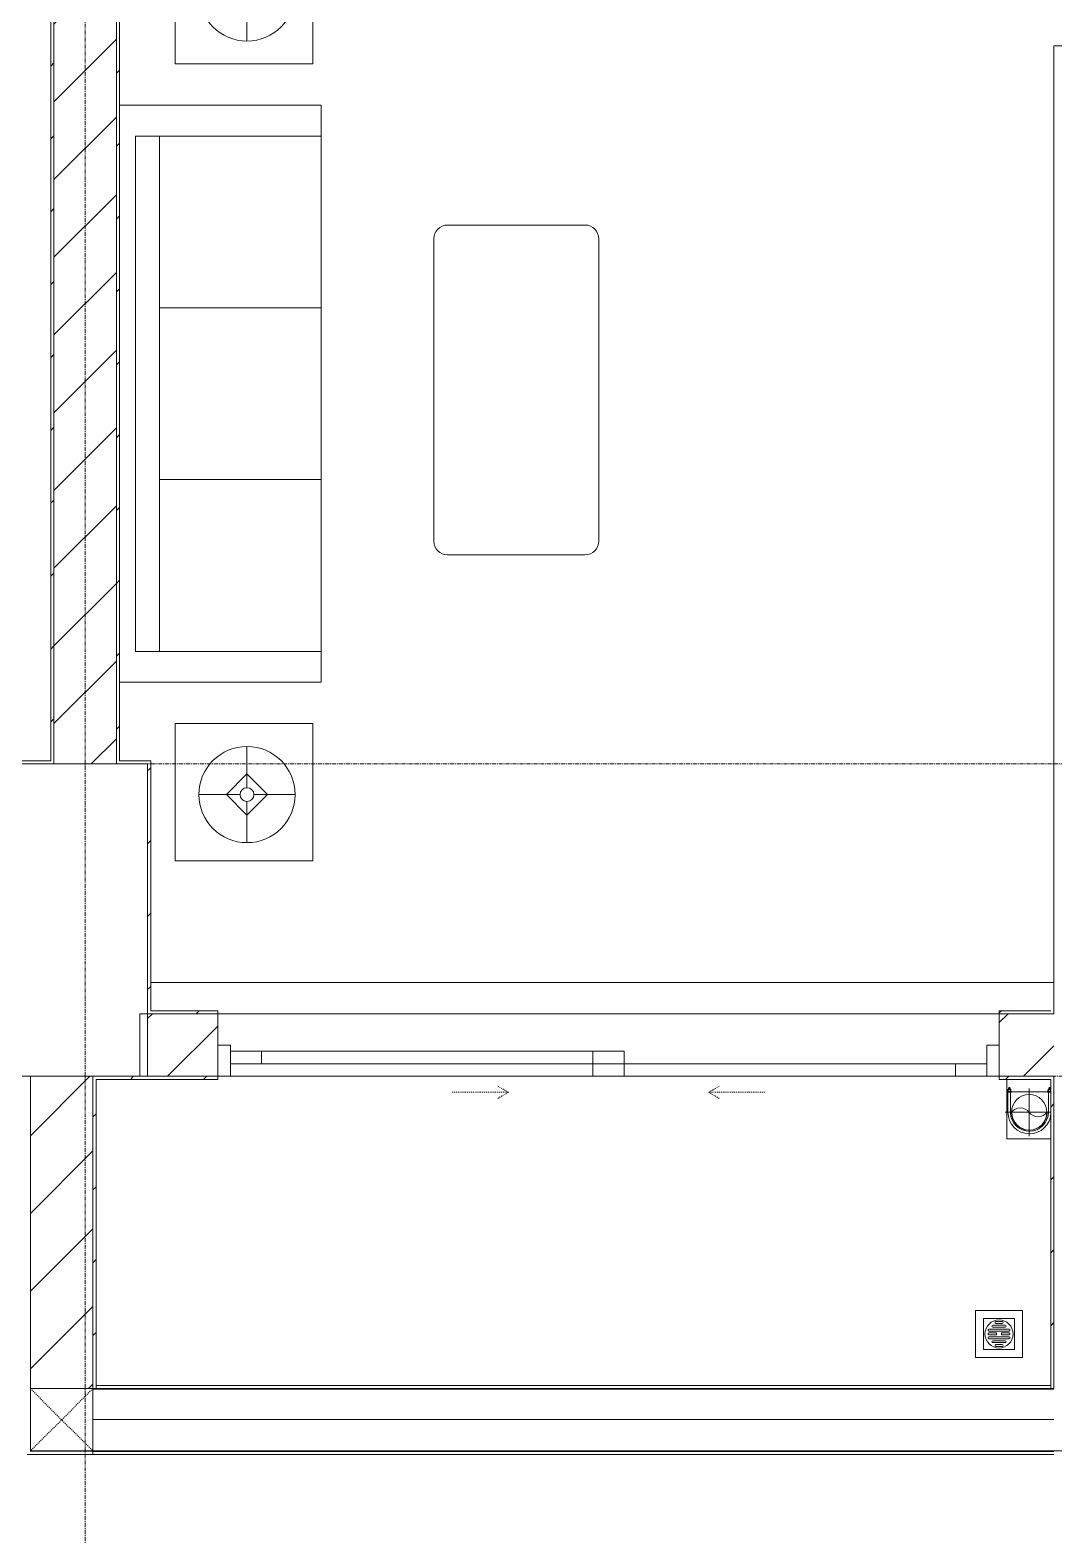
# Model space of a CAD drawing. Header units: millimetres. Extents: x 5357 to 201988, y -16345 to 109895.
# Drawn here: x 107977 to 111253, y 23068 to 27887 of the extents above; entities that cross this region are included whole.
import ezdxf

# ---------------------------------------------------------------- set-up
doc = ezdxf.new("R2010")
doc.units = ezdxf.units.MM
for name, pattern in [('Dash', [6, 3, -3]), ('Grid Line', [22.225, 12.7, -3.175, 3.175, -3.175]), ('IMPORT-CENTER _3_', [10.16, 6.35, -1.27, 1.27, -1.27])]:
    doc.linetypes.add(name, pattern=pattern)
for name, color, linetype, lineweight in [('0-1', 7, 'Continuous', 5), ('A-CLNG', 13, 'Continuous', 9), ('A-DETL-THIN', 151, 'Continuous', 9), ('A-DOOR', 31, 'Continuous', 9), ('A-DOOR-FRAM', 31, 'Continuous', 9), ('A-DOOR-HDLN', 31, 'Dash', 9), ('A-FLOR-1', 10, 'Continuous', 9), ('A-FLOR-2', 53, 'Continuous', 9), ('A-WALL', 113, 'Continuous', 9), ('A-WALL-4', 113, 'Continuous', 18), ('A-WALL-PATT-2', 53, 'Continuous', 9), ('A-WALL-PATT-3', 111, 'Continuous', 9), ('G-IMPT', 8, 'Continuous', 9), ('G-IMPT-2', 8, 'IMPORT-CENTER _3_', 9), ('I-FURN', 30, 'Continuous', 9), ('I-FURN-1', 53, 'Continuous', 9), ('I-WALL-1', 9, 'Continuous', 18), ('I-WALL-2', 53, 'Continuous', 9), ('L-SITE-WALL-1', 10, 'Continuous', 9), ('M-EQPM', 50, 'Continuous', 9), ('S-COLS', 52, 'Continuous', 9), ('S-COLS-2', 9, 'Continuous', 18), ('S-COLS-5', 52, 'Continuous', 18), ('S-COLS-6', 52, 'Dash', 9), ('S-COLS-HDLN', 52, 'Dash', 9), ('S-GRID-1', 1, 'Grid Line', 9)]:
    doc.layers.add(name, color=color, linetype=linetype, lineweight=lineweight)
pattern_1 = [(45, (0, 0), (-116.67262, 116.67262), [])]
pattern_2 = [(45, (0, 0), (-124.4508, 124.4508), [])]

# ---------------------------------------------------------------- blocks, each defined once
blk = doc.blocks.new('NCV_TKTC_KET CAU_rvt-1-TKCS_MB SÂN ĐƯỜNG NỘI BỘ')
at = {"layer": 'A-FLOR-1'}
for p, q in [((108617.6, 24536.9), (108577.6, 24536.9)), ((109777.6, 24536.9), (108617.6, 24536.9)), ((111077.6, 24536.9), (109777.6, 24536.9))]:
    blk.add_line(p, q, dxfattribs=at)
at = {"layer": 'L-SITE-WALL-1'}
for p, q in [((108617.6, 24536.9), (108577.6, 24536.9)), ((109777.6, 24536.9), (108617.6, 24536.9)), ((111077.6, 24536.9), (109777.6, 24536.9))]:
    blk.add_line(p, q, dxfattribs=at)
at = {"layer": 'S-COLS-2'}
for p, q in [((108352.6, 25536.9), (107952.6, 25536.9)), ((108352.6, 24537.4), (108352.6, 25536.9)), ((107977.6, 24536.9), (108352.6, 24536.9))]:
    blk.add_line(p, q, dxfattribs=at)
blk = doc.blocks.new('LOBBY_SOFA_1 - LOBBY_SOFA_1-852725-TKCS_MB SÂN ĐƯỜNG NỘI BỘ')
at = {"layer": 'I-FURN'}
for p, q in [((-2128.3, 1548.5), (-1160.3, 1548.5)), ((-2172.3, 1064.5), (-2172.3, 1504.5)), ((-1116.3, 1504.5), (-1116.3, 1064.5)), ((-1160.3, 1020.5), (-2128.3, 1020.5)), ((-2688.2, 633.5), (-3128.2, 633.5)), ((-3128.2, 633.5), (-3128.2, 193.5)), ((-2688.2, 193.5), (-2688.2, 633.5)), ((-2556, 660), (-708, 660)), ((-2556, 14.9), (-2556, 660)), ((-2457, 66), (-2457, 660)), ((-1907, 143), (-1907, 660)), ((-1357, 143), (-1357, 660)), ((-807, 660), (-807, 66)), ((-708, 660), (-708, 14.9)), ((-575.9, 633.5), (-135.9, 633.5)), ((-575.9, 193.5), (-575.9, 633.5)), ((-135.9, 633.5), (-135.9, 193.5)), ((-2915.4, 445), (-2915.4, 577)), ((-348.6, 445), (-348.6, 577)), ((-2981.4, 423), (-2915.4, 489)), ((-2915.4, 489), (-2849.4, 423)), ((-348.6, 489), (-414.6, 423)), ((-282.6, 423), (-348.6, 489)), ((-2937.4, 423), (-3069.4, 423)), ((-2915.4, 357), (-2981.4, 423)), ((-2849.4, 423), (-2915.4, 357)), ((-2915.4, 269), (-2915.4, 401)), ((-2893.4, 423), (-2761.4, 423)), ((-370.6, 423), (-502.6, 423)), ((-414.6, 423), (-348.6, 357)), ((-348.6, 357), (-282.6, 423)), ((-348.6, 269), (-348.6, 401)), ((-326.6, 423), (-194.6, 423)), ((-3128.2, 193.5), (-2688.2, 193.5)), ((-135.9, 193.5), (-575.9, 193.5)), ((-807, 143), (-2457, 143)), ((-807, 66), (-2457, 66))]:
    blk.add_line(p, q, dxfattribs=at)
for centre, radius in [((-2915.4, 423), 154), ((-348.6, 423), 154), ((-2915.4, 423), 22), ((-348.6, 423), 22)]:
    blk.add_circle(centre, radius, dxfattribs=at)
for centre, start, end in [((-2128.3, 1504.5), 90, 180), ((-1160.3, 1504.5), 0, 90), ((-2128.3, 1064.5), 180, 270), ((-1160.3, 1064.5), 270, 0)]:
    blk.add_arc(centre, 44, start, end, dxfattribs=at)
at = {"layer": 'I-FURN-1'}
for p, q in [((-2128.3, 1548.5), (-1160.3, 1548.5)), ((-2172.3, 1064.5), (-2172.3, 1504.5)), ((-1116.3, 1504.5), (-1116.3, 1064.5)), ((-1160.3, 1020.5), (-2128.3, 1020.5)), ((-3128.2, 633.5), (-2688.2, 633.5)), ((-3128.2, 193.5), (-3128.2, 633.5)), ((-2688.2, 633.5), (-2688.2, 193.5)), ((-2556, 660), (-708, 660)), ((-2556, 14.9), (-2556, 660)), ((-708, 660), (-708, 14.9)), ((-575.9, 633.5), (-135.9, 633.5)), ((-575.9, 193.5), (-575.9, 633.5)), ((-135.9, 633.5), (-135.9, 193.5)), ((-2688.2, 193.5), (-3128.2, 193.5)), ((-135.9, 193.5), (-575.9, 193.5))]:
    blk.add_line(p, q, dxfattribs=at)
for centre, start, end in [((-2128.3, 1504.5), 90, 180), ((-1160.3, 1504.5), 0, 90), ((-2128.3, 1064.5), 180, 270), ((-1160.3, 1064.5), 270, 0)]:
    blk.add_arc(centre, 44, start, end, dxfattribs=at)
blk = doc.blocks.new('NCV_TKTC_TANG 1_rvt-1-TKCS_MB SÂN ĐƯỜNG NỘI BỘ')
at = {"layer": 'A-WALL-PATT-2'}
h = blk.add_hatch(dxfattribs=at)
h.set_pattern_fill('FP_2', color=256, style=0, pattern_type=2)
h.set_pattern_definition(pattern_1)
h.paths.add_polyline_path([(108261.7, 25546.9), (108262.6, 25547.9), (108262.6, 32236.9), (108252.6, 32236.9), (108252.6, 25546.9)])
h = blk.add_hatch(dxfattribs=at)
h.set_pattern_fill('FP_2', color=256, style=0, pattern_type=2)
h.set_pattern_definition(pattern_1)
h.paths.add_polyline_path([(108052.6, 25536.9), (108052.6, 28836.9), (108042.6, 28836.9), (108042.6, 25536.9)])
h = blk.add_hatch(dxfattribs=at)
h.set_pattern_fill('FP_2', color=256, style=0, pattern_type=2)
h.set_pattern_definition(pattern_1)
h.paths.add_polyline_path([(108362.6, 24746.9), (108361.4, 25546.9), (108352.6, 25546.9), (108352.6, 24746.9)])
h = blk.add_hatch(dxfattribs=at)
h.set_pattern_fill('FP_2', color=256, style=0, pattern_type=2)
h.set_pattern_definition(pattern_1)
h.paths.add_polyline_path([(111077.6, 24736.9), (111242.6, 24736.9), (111242.6, 24746.9), (111077.6, 24746.9)])
h.paths.add_polyline_path([(108577.6, 24736.9), (108577.6, 24746.9), (108352.6, 24746.9), (108352.6, 24736.9), (108362.6, 24736.9)])
h = blk.add_hatch(dxfattribs=at)
h.set_pattern_fill('FP_2', color=256, style=0, pattern_type=2)
h.set_pattern_definition(pattern_1)
h.paths.add_polyline_path([(108352.6, 24526.9), (108577.6, 24526.9), (108577.6, 24536.9), (108177.6, 24535.2), (108177.6, 24526.9), (108327.6, 24526.9)])
h.paths.add_polyline_path([(111077.6, 24526.9), (111242.6, 24526.9), (111242.6, 24536.9), (111077.6, 24536.9)])
h = blk.add_hatch(dxfattribs=at)
h.set_pattern_fill('FP_2', color=256, style=0, pattern_type=2)
h.set_pattern_definition(pattern_1)
h.paths.add_polyline_path([(108187.6, 23536.9), (108187.6, 24526.9), (108177.6, 24526.9), (108177.6, 23536.9)])
h = blk.add_hatch(dxfattribs=at)
h.set_pattern_fill('FP_2', color=256, style=0, pattern_type=2)
h.set_pattern_definition(pattern_1)
h.paths.add_polyline_path([(111252.6, 23536.9), (111252.6, 24536.9), (111242.6, 24536.9), (111242.6, 23536.9)])
at = {"layer": 'A-FLOR-1'}
for p, q in [((111450.9, 27836.9), (111252.6, 27836.9)), ((111252.6, 27836.9), (111252.6, 27736.9)), ((111252.6, 27736.9), (111252.6, 24736.9)), ((111077.6, 24736.9), (108577.6, 24736.9)), ((108577.6, 24736.9), (111077.6, 24736.9))]:
    blk.add_line(p, q, dxfattribs=at)
at = {"layer": 'A-FLOR-2'}
for p, q in [((108577.6, 24736.9), (111077.6, 24736.9)), ((111077.6, 24736.9), (108577.6, 24736.9)), ((108617.6, 24536.9), (109777.6, 24536.9))]:
    blk.add_line(p, q, dxfattribs=at)
at = {"layer": 'I-WALL-1'}
for p, q in [((108252.6, 32236.9), (108252.6, 25546.9)), ((108262.6, 25546.9), (108262.6, 32226.9)), ((108042.6, 28826.9), (108042.6, 25546.9)), ((108052.6, 25536.9), (108052.6, 28836.9)), ((108042.6, 25546.9), (107942.6, 25546.9)), ((108252.6, 25546.9), (108252.6, 25536.9)), ((108352.6, 25546.9), (108262.6, 25546.9)), ((108362.6, 25546.9), (108352.6, 25546.9)), ((108362.6, 24746.9), (108362.6, 25546.9)), ((107952.6, 25536.9), (108042.6, 25536.9)), ((108042.6, 25536.9), (108052.6, 25536.9)), ((108252.6, 25536.9), (108352.6, 25536.9)), ((108352.6, 25536.9), (108352.6, 24746.9)), ((108352.6, 24746.9), (108352.6, 24736.9)), ((108352.6, 24736.9), (108577.6, 24736.9)), ((108577.6, 24746.9), (108362.6, 24746.9)), ((108577.6, 24736.9), (108577.6, 24746.9)), ((111242.6, 24746.9), (111077.6, 24746.9)), ((111077.6, 24746.9), (111077.6, 24736.9)), ((111077.6, 24736.9), (111242.6, 24736.9)), ((108577.6, 24536.9), (108177.6, 24536.9)), ((108177.6, 24536.9), (108177.6, 24526.9)), ((108177.6, 24526.9), (108177.6, 23536.9)), ((108187.6, 24526.9), (108577.6, 24526.9)), ((108187.6, 23536.9), (108187.6, 24526.9)), ((108577.6, 24526.9), (108577.6, 24536.9)), ((111242.6, 24536.9), (111077.6, 24536.9)), ((111077.6, 24536.9), (111077.6, 24526.9)), ((111077.6, 24526.9), (111242.6, 24526.9)), ((111252.6, 24536.9), (111242.6, 24536.9)), ((111242.6, 24526.9), (111242.6, 23536.9)), ((111252.6, 23536.9), (111252.6, 24536.9)), ((108177.6, 23536.9), (108187.6, 23536.9)), ((111242.6, 23536.9), (111252.6, 23536.9))]:
    blk.add_line(p, q, dxfattribs=at)
at = {"layer": 'I-WALL-2'}
for p, q in [((108187.6, 23546.9), (111242.6, 23546.9)), ((111242.6, 23536.9), (108187.6, 23536.9))]:
    blk.add_line(p, q, dxfattribs=at)
at = {"layer": 'I-FURN-1', "rotation": 269.9999999999993}
blk.add_blockref('LOBBY_SOFA_1 - LOBBY_SOFA_1-852725-TKCS_MB SÂN ĐƯỜNG NỘI BỘ', (108247.7, 25090.4), dxfattribs=at)
blk = doc.blocks.new('DEG_02-DEG_03 - DEG_02-2500x2400mm-CỬA ĐI 02 CÁNH TRƯỢT-V10-TKCS_MB SÂN ĐƯỜNG NỘI BỘ')
at = {"layer": 'A-DOOR'}
for p, q in [((-1110, 100), (-1210, 100)), ((-1210, 99.6), (-1210, 60)), ((-1110, 100), (-50, 100)), ((-1110, 60), (-1110, 99.6)), ((50, 100), (-50, 100)), ((-50, 99.6), (-50, 60)), ((50, 60), (50, 99.6)), ((-1210, 60), (-1110, 60)), ((-50, 60), (-1110, 60)), ((50, 60), (-50, 60)), ((-50, 60), (-50, 20)), ((-50, 60), (50, 60)), ((50, 20), (50, 60)), ((50, 60), (1110, 60)), ((1210, 60), (1110, 60)), ((1110, 60), (1110, 20)), ((1210, 20), (1210, 60)), ((-50, 20), (50, 20)), ((1110, 20), (50, 20)), ((1110, 20), (1210, 20))]:
    blk.add_line(p, q, dxfattribs=at)
at = {"layer": 'A-DOOR-FRAM'}
for p, q in [((-1210, 100), (-1250, 100)), ((-1250, 99.6), (-1250, 0)), ((-1210, 0), (-1210, 99.6)), ((1250, 100), (1210, 100)), ((1210, 99.6), (1210, 0)), ((1250, 0), (1250, 99.6)), ((-1250, 0), (-1210, 0)), ((1210, 0), (1250, 0))]:
    blk.add_line(p, q, dxfattribs=at)
at = {"layer": 'A-DOOR-HDLN'}
for p, q in [((-500.4, 151.1), (-320.4, 151.1)), ((-320.4, 151.1), (-355, 171.1)), ((-320.4, 151.1), (-355, 131.1)), ((320.4, 151.1), (355, 171.1)), ((320.4, 151.1), (355, 131.1)), ((500.4, 151.1), (320.4, 151.1))]:
    blk.add_line(p, q, dxfattribs=at)
blk = doc.blocks.new('TKTC_XREF_251221_MB TANG 1 - TKTC_XREF_260130_MB TANG 1_dwg_THU NUOC - THU NUOC-444531-TKCS_MB TẦNG 1-4202124-TKCS_MB SÂN ĐƯỜNG NỘI BỘ')
at = {"layer": 'M-EQPM'}
for p, q in [((-23.3, 10.8), (40.9, 10.8)), ((40.9, 4.8), (-23.3, 4.8)), ((-11, 23.3), (28.5, 23.3)), ((28.5, 17.3), (-11, 17.3)), ((-1.1, 35.6), (18.5, 35.6)), ((18.5, 29.6), (-1.1, 29.6)), ((-23.3, -13.6), (40.9, -13.6)), ((40.9, -19.6), (-23.3, -19.6)), ((-11, -26.1), (28.5, -26.1)), ((28.5, -32.1), (-11, -32.1)), ((-1.1, -38.5), (18.5, -38.5)), ((18.5, -44.5), (-1.1, -44.5))]:
    blk.add_line(p, q, dxfattribs=at)
at = {"layer": 'M-EQPM', "flags": 128}
for points in [[(83.7, -79.4), (83.7, 70.6), (-66.3, 70.6), (-66.3, -79.4)], [(58.7, -54.4), (58.7, 45.6), (-41.3, 45.6), (-41.3, -54.4)]]:
    blk.add_lwpolyline(points, close=True, dxfattribs=at)
for points in [[(-23.3, -1.2), (0.7, -1.2), (0.7, -7.2), (-23.3, -7.2)], [(40.9, -7.2), (16.7, -7.2), (16.7, -1.2), (40.9, -1.2)]]:
    blk.add_lwpolyline(points, dxfattribs=at)
at = {"layer": 'M-EQPM'}
for centre, radius, start, end in [((8.7, -4.4), 45, 360, 180), ((8.7, -4.4), 45, 360, 180), ((-23.3, 7.8), 3, 90, 270), ((-11, 20.3), 3, 90, 270), ((-1.1, 32.6), 3, 90, 270), ((18.5, 32.6), 3, 270, 90), ((28.5, 20.3), 3, 270, 90), ((40.9, 7.8), 3, 270, 90), ((8.7, -4.4), 45, 180, 360), ((8.7, -4.4), 45, 180, 360), ((-23.3, -4.2), 3, 90, 270), ((-23.3, -16.6), 3, 90, 270), ((-11, -29.1), 3, 90, 270), ((-1.1, -41.5), 3, 90, 270), ((18.5, -41.5), 3, 270, 90), ((28.5, -29.1), 3, 270, 90), ((40.9, -4.2), 3, 270, 90), ((40.9, -16.6), 3, 270, 90)]:
    blk.add_arc(centre, radius, start, end, dxfattribs=at)
blk = doc.blocks.new('TKTC_XREF_251221_MB TANG 1 - TKTC_XREF_260130_MB TANG 1_dwg_CUM U_DN100-V309-TKCS_MB SÂN ĐƯỜNG NỘI BỘ')
at = {"layer": 'G-IMPT'}
for p, q in [((-79.1, 66.6), (-79.1, 63.4)), ((-76.6, 66.6), (-76.6, 63.4)), ((-74.6, 66.6), (-74.6, 63.4)), ((-72.7, 69.3), (-72.7, 60.7)), ((-66.9, 67.9), (-71.7, 67.9)), ((-66.9, 62.1), (-71.7, 62.1)), ((-65, 69), (0, 69)), ((-79.1, -63.4), (-79.1, -66.6)), ((-76.6, -63.4), (-76.6, -66.6)), ((-74.6, -63.4), (-74.6, -66.6)), ((-72.7, -60.7), (-72.7, -68.7)), ((-66.9, -62.1), (-71.7, -62.1)), ((-66.9, -67.9), (-71.7, -67.9))]:
    blk.add_line(p, q, dxfattribs=at)
at = {"layer": 'G-IMPT', "flags": 128}
for points in [[(-72.7, 67.6), (-78.1, 67.6), (-78.1, 62.4), (-72.7, 62.4)], [(-71.7, 59.2), (-66.9, 59.2), (-66.9, 70.8), (-71.7, 70.8)], [(-66.9, 70.8), (-66.9, 72.7), (-65, 72.7), (-65, 57.3), (-66.9, 57.3), (-66.9, 59.2)], [(-65, 61), (0, 61), (0, 57)], [(-72.7, -62.4), (-78.1, -62.4), (-78.1, -67.6), (-72.7, -67.6)], [(-66.9, -68.7), (-66.9, -59.2), (-71.7, -59.2)], [(-66.9, -59.2), (-66.9, -57.3), (-65, -57.3), (-65, -68.8)], [(-65, -61), (0, -61), (0, -57)]]:
    blk.add_lwpolyline(points, dxfattribs=at)
at = {"layer": 'G-IMPT'}
for centre, radius, start, end in [((-78.1, 66.6), 0.96, 90, 180), ((-78.1, 63.4), 0.96, 180, 270), ((-71.1, 69.3), 1.56, 112.6199, 247.3801), ((-67.9, 65), 4.8, 143.1301, 216.8699), ((-71.1, 60.7), 1.56, 112.6199, 247.3801), ((0, 0), 69, 271.7594, 90), ((0, 0), 61, 270, 88.705), ((0, 0), 57, 270, 89.9634), ((-78.1, -63.4), 0.96, 90, 180), ((-78.1, -66.6), 0.96, 180, 270), ((-71.1, -60.7), 1.56, 112.6199, 247.3801), ((-67.9, -65), 4.8, 143.1301, 216.8699)]:
    blk.add_arc(centre, radius, start, end, dxfattribs=at)
blk = doc.blocks.new('TKTC_XREF_251221_MB TANG 1 - TKTC_XREF_260130_MB TANG 1_dwg_$cc-V310-TKCS_MB SÂN ĐƯỜNG NỘI BỘ')
at = {"layer": 'G-IMPT'}
blk.add_circle((0, 0), 0.5, dxfattribs=at)
for centre, radius, start, end in [((0, 0), 0.5, 90, 269.652), ((0.188, 0.25), 0.313, 126.8699, 233.1301), ((-0.188, -0.25), 0.313, 306.8699, 53.1301)]:
    blk.add_arc(centre, radius, start, end, dxfattribs=at)
at = {"layer": 'G-IMPT-2'}
for p, q in [((0, -0.673), (0, 0.607)), ((-0.673, 0), (0.673, 0))]:
    blk.add_line(p, q, dxfattribs=at)
blk = doc.blocks.new('TKTC_XREF_251221_MB TANG 1 - TKTC_XREF_260130_MB TANG 1_dwg-4202109-TKCS_MB SÂN ĐƯỜNG NỘI BỘ')
at = {"layer": 'G-IMPT'}
blk.add_line((-91908.7, -376860), (-92049.7, -376860), dxfattribs=at)
at = {"layer": 'G-IMPT', "flags": 128}
for points in [[(-91908.7, -376859.9), (-92049.9, -376859.9), (-92049.7, -376819.7)], [(-92049.7, -376860), (-92049.7, -377009.7), (-91909.1, -377009.7)]]:
    blk.add_lwpolyline(points, dxfattribs=at)
at = {"extrusion": (0, 0, -1)}
for name, p, xscale, yscale, zscale, rotation in [('TKTC_XREF_251221_MB TANG 1 - TKTC_XREF_260130_MB TANG 1_dwg_$cc-V310-TKCS_MB SÂN ĐƯỜNG NỘI BỘ', (91978.2, -376925), 113.7150000000073, 113.7150000000073, -113.7150000000073, 89.99900866374671), ('TKTC_XREF_251221_MB TANG 1 - TKTC_XREF_260130_MB TANG 1_dwg_CUM U_DN100-V309-TKCS_MB SÂN ĐƯỜNG NỘI BỘ', (91977.3, -376925), 0.9975000000000007, 0.9975000000000007, -0.9975000000000008, 270.0009913382951)]:
    blk.add_blockref(name, p, dxfattribs=dict(at, xscale=xscale, yscale=yscale, zscale=zscale, rotation=rotation))
at = {"extrusion": (0, 0, -1), "zscale": -1}
blk.add_blockref('TKTC_XREF_251221_MB TANG 1 - TKTC_XREF_260130_MB TANG 1_dwg_THU NUOC - THU NUOC-444531-TKCS_MB TẦNG 1-4202124-TKCS_MB SÂN ĐƯỜNG NỘI BỘ', (92066, -377630.4), dxfattribs=at)
blk = doc.blocks.new('TKTC_XREF_251221_MB TANG 1 - TKTC_XREF_251221_MB TANG 1-2038492-TKCS_MB SÂN ĐƯỜNG NỘI BỘ')
blk.add_blockref('TKTC_XREF_251221_MB TANG 1 - TKTC_XREF_260130_MB TANG 1_dwg-4202109-TKCS_MB SÂN ĐƯỜNG NỘI BỘ', (169499.1, 384109.7))
blk = doc.blocks.new('G1_SOF - BO TRU - 200x200-V999-TKCS_MB SÂN ĐƯỜNG NỘI BỘ')
at = {"layer": 'S-COLS-HDLN'}
for p, q in [((-100, 100), (99.6, -99.6)), ((100, 100), (-99.3, -99.3))]:
    blk.add_line(p, q, dxfattribs=at)

msp = doc.modelspace()

# ---------------------------------------------------------------- hatches: boundary and pattern name
at = {"layer": 'A-WALL-PATT-3'}
h = msp.add_hatch(dxfattribs=at)
h.set_pattern_fill('FP_1', color=256, style=0, pattern_type=2)
h.set_pattern_definition(pattern_2)
h.paths.add_polyline_path([(108052.6, 25536.9), (108252.6, 25536.9), (108252.6, 28836.9), (108052.6, 28836.9), (108052.6, 27050.4)])
h.paths.add_polyline_path([(108244.1, 29036.9), (108252.6, 29036.9), (108252.6, 32237), (108052.6, 32236.9), (108052.6, 29036.9), (108188.7, 29036.9)])
h = msp.add_hatch(dxfattribs=at)
h.set_pattern_fill('FP_1', color=256, style=0, pattern_type=2)
h.set_pattern_definition(pattern_2)
h.paths.add_polyline_path([(111077.6, 24536.9), (111252.6, 24537.4), (111252.6, 24736.9), (111077.6, 24736.9), (111077.6, 24537.4)])
h.paths.add_polyline_path([(108577.6, 24536.9), (108577.6, 24736.9), (108352.6, 24736.9), (108352.6, 24536.9)])
h = msp.add_hatch(dxfattribs=at)
h.set_pattern_fill('FP_1', color=256, style=0, pattern_type=2)
h.set_pattern_definition(pattern_2)
h.paths.add_polyline_path([(108017, 23325.3), (108177.6, 23325.3), (108177.6, 23336.9), (107977.6, 23335.3), (107977.6, 23325.3), (108012.3, 23325.3)])
h.paths.add_polyline_path([(108177.6, 23536.9), (108177.6, 24536.9), (107977.6, 24535.2), (107977.6, 23536.9), (108152.6, 23536.9)])

# ---------------------------------------------------------------- linework, layer by layer
at = {"layer": 'A-CLNG'}
msp.add_line((108362.6, 24836.9), (111252.6, 24836.9), dxfattribs=at)
at = {"layer": 'A-DETL-THIN'}
for p, q in [((107977.6, 24537.4), (103252.6, 24537.4)), ((103252.6, 24537.4), (107977.6, 24537.4)), ((107977.6, 23337.4), (107977.6, 24537.4)), ((107977.6, 24537.4), (107977.6, 23337.4)), ((111452.6, 23337.4), (107977.6, 23337.4)), ((107977.6, 23337.4), (111452.6, 23337.4))]:
    msp.add_line(p, q, dxfattribs=at)
at = {"layer": 'A-WALL'}
for p, q in [((108577.6, 24736.9), (111077.6, 24736.9)), ((109777.6, 24536.9), (108617.6, 24536.9)), ((107977.6, 23536.9), (108177.6, 23536.9)), ((108177.6, 23535.3), (108550.8, 23535.3)), ((108552.1, 23535.3), (111252.6, 23535.3)), ((108177.6, 23437.4), (111252.6, 23437.4)), ((108177.6, 23336.9), (107979, 23336.9)), ((111252.6, 23337.4), (108177.6, 23337.4)), ((108177.6, 23335.3), (111252.6, 23335.3)), ((111252.6, 23325.3), (108177.6, 23325.3))]:
    msp.add_line(p, q, dxfattribs=at)
at = {"layer": 'A-WALL-4'}
for p, q in [((108052.6, 28836.9), (108052.6, 25536.9)), ((108252.6, 25536.9), (108252.6, 28836.9)), ((108052.6, 25536.9), (108252.6, 25536.9)), ((108577.6, 24736.9), (108327.6, 24736.9)), ((108327.6, 24736.9), (108327.6, 24537.4)), ((108577.6, 24636.9), (108577.6, 24736.9)), ((111252.6, 24736.9), (111077.6, 24736.9)), ((111077.6, 24736.9), (111077.6, 24636.9)), ((108177.6, 24536.9), (107977.6, 24536.9)), ((107977.6, 23337.4), (107977.6, 24536.9)), ((108177.6, 23536.9), (108177.6, 24536.9)), ((108327.6, 24536.9), (108577.6, 24536.9)), ((111077.6, 24536.9), (111252.6, 24536.9)), ((107967.6, 23325.3), (108177.6, 23325.3)), ((107977.6, 23336.9), (107977.6, 23335.3)), ((108177.6, 23325.3), (108177.6, 23336.9))]:
    msp.add_line(p, q, dxfattribs=at)
at = {"layer": 'S-COLS'}
for p, q in [((108177.6, 23536.9), (107977.6, 23536.9)), ((107979, 23336.9), (108177.6, 23336.9))]:
    msp.add_line(p, q, dxfattribs=at)
at = {"layer": 'S-COLS-5'}
for p, q in [((107977.6, 23536.9), (107977.6, 23337.4)), ((108177.6, 23337.4), (108177.6, 23536.9))]:
    msp.add_line(p, q, dxfattribs=at)
at = {"layer": 'S-GRID-1'}
for p, q in [((108152.6, 20960.6), (108152.6, 80482.7)), ((128757.8, 25536.9), (32145.8, 25536.9)), ((131551.8, 24536.9), (29351.8, 24536.9))]:
    msp.add_line(p, q, dxfattribs=at)

# ---------------------------------------------------------------- block references
at = {"layer": '0-1'}
for name in ['NCV_TKTC_KET CAU_rvt-1-TKCS_MB SÂN ĐƯỜNG NỘI BỘ', 'NCV_TKTC_TANG 1_rvt-1-TKCS_MB SÂN ĐƯỜNG NỘI BỘ']:
    msp.add_blockref(name, (0, 0), dxfattribs=at)
at = {"layer": 'A-DOOR', "rotation": 180}
msp.add_blockref('DEG_02-DEG_03 - DEG_02-2500x2400mm-CỬA ĐI 02 CÁNH TRƯỢT-V10-TKCS_MB SÂN ĐƯỜNG NỘI BỘ', (109827.6, 24636.9), dxfattribs=at)
at = {"layer": 'M-EQPM'}
msp.add_blockref('TKTC_XREF_251221_MB TANG 1 - TKTC_XREF_251221_MB TANG 1-2038492-TKCS_MB SÂN ĐƯỜNG NỘI BỘ', (33652.6, 17236.9), dxfattribs=at)
at = {"layer": 'S-COLS-6'}
msp.add_blockref('G1_SOF - BO TRU - 200x200-V999-TKCS_MB SÂN ĐƯỜNG NỘI BỘ', (108077.6, 23436.9), dxfattribs=at)

doc.saveas('drawing.dxf')
